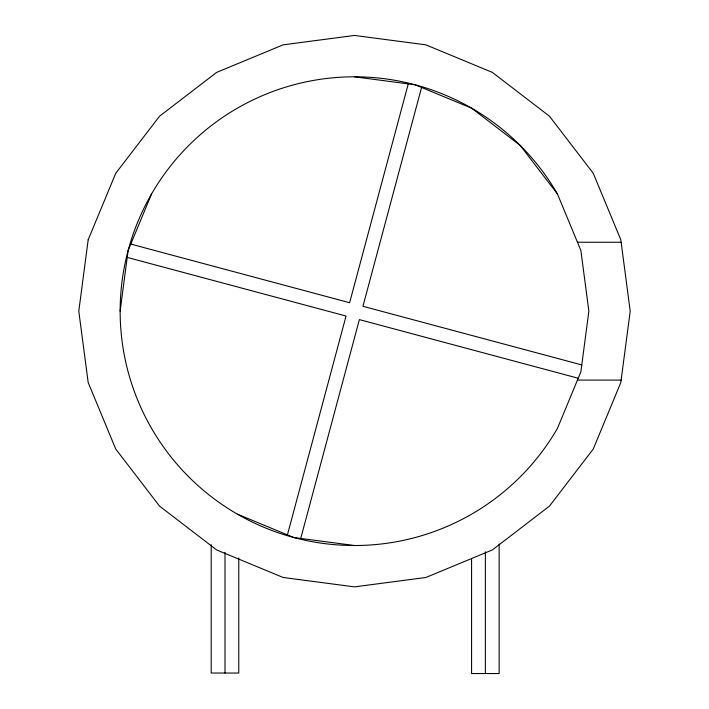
<?xml version="1.0" encoding="UTF-8"?>
<svg xmlns="http://www.w3.org/2000/svg" width="709" height="709" viewBox="0 0 709 709"><rect width="100%" height="100%" fill="white"/><g stroke="black" fill="none" stroke-linecap="round" stroke-linejoin="round"><path stroke-width="1.06" d="M120.14 311.162L128.125 250.507L151.54 193.982M287.42 534.878L346.054 316.037L127.221 257.402M408.26 83.884L349.626 302.725L130.793 244.082M300.74 538.441L359.374 319.608L578.207 378.243M421.58 87.455L362.946 306.288L581.779 364.931M577.445 242.239L621.137 242.239M577.445 380.095L621.137 380.095M354.5 76.811L415.155 84.796L471.68 108.202L520.22 145.451L557.46 193.982L580.875 250.507L588.86 311.162L580.875 371.817L557.46 428.342A234.36 234.36 0 0 1 203.855 490.69A234.36 234.36 0 0 1 203.855 131.635A234.36 234.36 0 0 1 557.46 193.982M354.5 545.522L293.845 537.537L237.32 514.122M499.145 544.095L499.145 673.55L471.574 673.55L471.574 558.479M485.364 551.753L485.364 673.55M238.773 557.965L238.773 673.036L211.202 673.036L211.202 544.689M224.992 552.346L224.992 673.036M88.182 239.802L78.788 311.162L88.182 382.523L115.727 449.019L159.543 506.12L216.644 549.936L283.139 577.481L354.5 586.875L425.861 577.481L492.356 549.936L549.457 506.12L593.273 449.019L620.818 382.523L630.212 311.162L620.818 239.802L593.273 173.306L549.457 116.205L492.356 72.389L425.861 44.844L354.5 35.45L283.139 44.844L216.644 72.389L159.543 116.205L115.727 173.306L88.182 239.802"/></g></svg>
